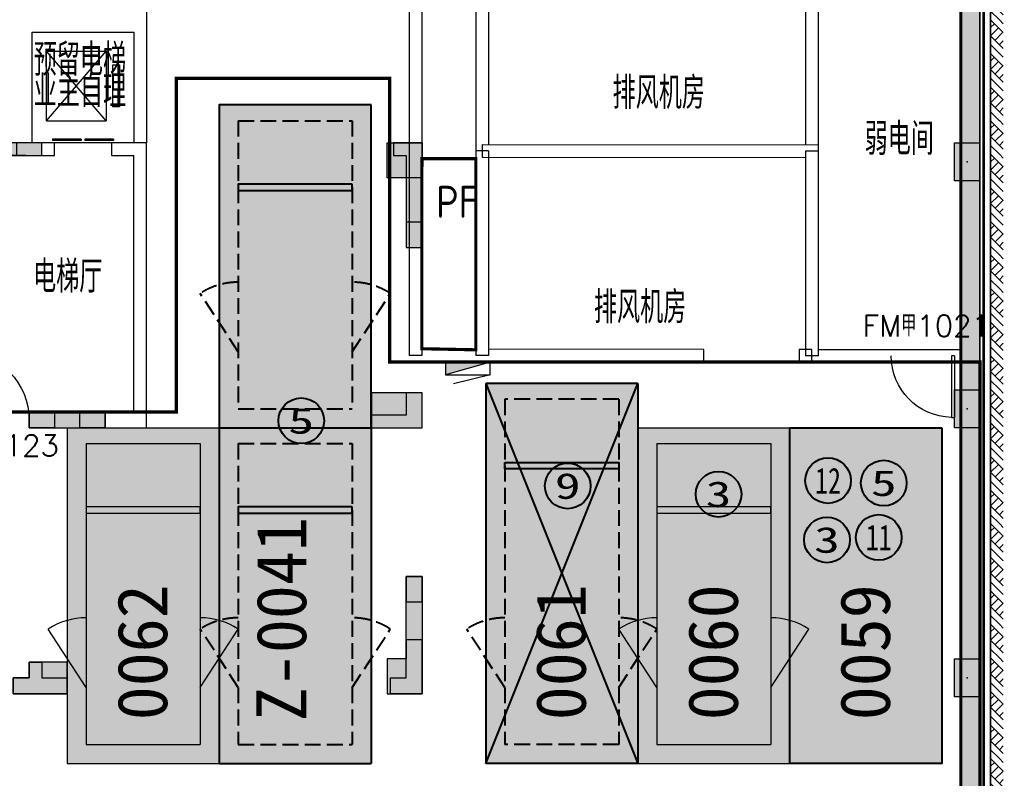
# Model space of a CAD drawing. Extents: x -264757 to 1033689, y 4049843 to 4347093.
# Drawn here: x 19860 to 35382, y 4272573 to 4284554 of the extents above; entities that cross this region are included whole.
import ezdxf
from ezdxf.enums import TextEntityAlignment as Align

# ---------------------------------------------------------------- set-up
doc = ezdxf.new("R2010")
doc.units = 0
doc.header["$LTSCALE"] = 1000
doc.header["$MEASUREMENT"] = 0
doc.linetypes.add('AX-01DK-PB01$1$A-001-车位参照B1$0$A-001-车位参照B1$0$A-001-车位参照B1$0$A-H4-001-基本图形$0$A-001-车位B1$0$DASH', pattern=[0.35, 0.25, -0.1])
doc.linetypes.add('DASH', pattern=[0.35, 0.25, -0.1])
doc.layers.add('AX-01DK-PB01$0$AX-001DK-01-PB01-02$0$A-3-WinF(Text)', color=8, linetype='Continuous', plot=False)
for name, color, linetype in [('不利因素1-紧邻消火栓', 7, 'Continuous'), ('不利因素11-尽端停车', 7, 'Continuous'), ('不利因素12-不满足一次性出车', 7, 'Continuous'), ('不利因素3-紧邻房间出入口', 7, 'Continuous'), ('不利因素5-单面靠墙', 7, 'Continuous'), ('不可售车位', 255, 'Continuous'), ('大车位', 7, 'Continuous'), ('子母车位', 7, 'Continuous'), ('普通车位', 7, 'Continuous')]:
    doc.layers.add(name, color=color, linetype=linetype)
doc.layers.add('无关图层', color=8, linetype='Continuous', lineweight=0)
doc.layers.add('车位归属楼栋范围线', color=7, linetype='Continuous', true_color=0x19e6c7)
doc.styles.add('AX-01DK-PB01$0$AX-001DK-01-PB01-02$0$_TCH_WINDOW', font='SIMPLEX', dxfattribs={"bigfont": 'GBCBIG'})
doc.styles.add('AX-01DK-PB01$0$Standard', font='gbenor.shx', dxfattribs={"bigfont": 'gbcbig.shx'})
doc.styles.add('AX-01DK-PB01$1$AX-001DK-01-PB01-02$0$Standard', font='gbenor.shx', dxfattribs={"bigfont": 'gbcbig.shx'})
doc.styles.add('AX-01DK-PB01-FJ$0$AX-001DK-01-PB01-02$0$Standard', font='gbenor.shx', dxfattribs={"bigfont": 'gbcbig.shx'})
doc.styles.add('AX-ACK-BIANH1$0$黑体', font='simhei.ttf')
doc.styles.add('SX-ACK-PB01-WNC-ALL$0$黑体', font='simhei.ttf')
doc.styles.add('黑体', font='simhei.ttf')

# ---------------------------------------------------------------- blocks, each defined once
blk = doc.blocks.new('20200722.21175556')
at = {"layer": '不利因素1-紧邻消火栓', "true_color": 0x3c6a45}
h = blk.add_hatch(color=97, dxfattribs=at)
h.dxf.hatch_style = 1
edge = h.paths.add_edge_path()
edge.add_arc((360, 360), 360, 0, 360)
at = {"layer": '不利因素1-紧邻消火栓'}
blk.add_circle((360, 360), 360, dxfattribs=at)
at = {"layer": '不利因素1-紧邻消火栓', "style": '黑体', "width": 1.390625}
blk.add_text('9', height=407, dxfattribs=at).set_placement((156, 156), (564, 156), align=Align.FIT)
blk = doc.blocks.new('SX-ACK-PB01-WNC-ALL$0$20200722.21183209')
at = {"layer": '不利因素5-单面靠墙', "true_color": 0x6d711d}
h = blk.add_hatch(color=66, dxfattribs=at)
h.dxf.hatch_style = 1
edge = h.paths.add_edge_path()
edge.add_arc((360, 360), 360, 0, 360)
at = {"layer": '不利因素5-单面靠墙'}
blk.add_circle((360, 360), 360, dxfattribs=at)
at = {"layer": '不利因素5-单面靠墙', "style": 'SX-ACK-PB01-WNC-ALL$0$黑体', "width": 1.390625}
blk.add_text('5', height=407, dxfattribs=at).set_placement((156, 156), (564, 156), align=Align.FIT)
blk = doc.blocks.new('20200722.21185040')
at = {"layer": '不利因素11-尽端停车', "true_color": 0xf21b23}
h = blk.add_hatch(color=240, dxfattribs=at)
h.dxf.hatch_style = 1
edge = h.paths.add_edge_path()
edge.add_arc((360, 360), 360, 0, 360)
at = {"layer": '不利因素11-尽端停车'}
blk.add_circle((360, 360), 360, dxfattribs=at)
at = {"layer": '不利因素11-尽端停车', "style": '黑体', "width": 0.695313}
blk.add_text('11', height=407.3, dxfattribs=at).set_placement((156, 156), (564, 156), align=Align.FIT)
blk = doc.blocks.new('20200722.21185335')
at = {"layer": '不利因素12-不满足一次性出车', "true_color": 0x201adc}
h = blk.add_hatch(color=182, dxfattribs=at)
h.dxf.hatch_style = 1
edge = h.paths.add_edge_path()
edge.add_arc((360, 360), 360, 0, 360)
at = {"layer": '不利因素12-不满足一次性出车'}
blk.add_circle((360, 360), 360, dxfattribs=at)
at = {"layer": '不利因素12-不满足一次性出车', "style": '黑体', "width": 0.695313}
blk.add_text('12', height=407.3, dxfattribs=at).set_placement((156, 156), (564, 156), align=Align.FIT)
blk = doc.blocks.new('SX-ACK-PB01-WNC-ALL$0$20200722.21182536')
at = {"layer": '不利因素3-紧邻房间出入口', "true_color": 0xe4d218}
h = blk.add_hatch(color=52, dxfattribs=at)
h.dxf.hatch_style = 1
edge = h.paths.add_edge_path()
edge.add_arc((360, 360), 360, 0, 360)
at = {"layer": '不利因素3-紧邻房间出入口'}
blk.add_circle((360, 360), 360, dxfattribs=at)
at = {"layer": '不利因素3-紧邻房间出入口', "style": 'SX-ACK-PB01-WNC-ALL$0$黑体', "width": 1.390625}
blk.add_text('3', height=407, dxfattribs=at).set_placement((156, 156), (564, 156), align=Align.FIT)
blk = doc.blocks.new('销控车位')
at = {"layer": '不可售车位', "true_color": 0x757b8a}
h = blk.add_hatch(color=8, dxfattribs=at)
h.dxf.hatch_style = 1
h.paths.add_polyline_path([(2400, 0), (2400, -5300), (0, -5300), (0, 0)])
at = {"layer": '不可售车位', "color": 8, "true_color": 0x757b8a}
blk.add_lwpolyline([(2400, 0), (2400, -5300), (0, -5300), (0, 0)], close=True, dxfattribs=at)
blk = doc.blocks.new('AX-01DK-PB01$0$$DorLib2D$00000001')
at = {"layer": '无关图层'}
for p, q in [((0.45, 0.975), (0.5, 0.975)), ((0.45, 0), (0.45, 0.975)), ((0.5, 0), (0.5, 0.975)), ((0.5, 0), (0.45, 0))]:
    blk.add_line(p, q, dxfattribs=at)
at = {"layer": '无关图层', "lineweight": 13}
blk.add_arc((0.475, 0), 0.975, 91.4693, 180, dxfattribs=at)
blk = doc.blocks.new('AX-01DK-PB01$1$$LinePat$素土夯实')
at = {"layer": '无关图层'}
for p, q in [((0, -210), (210, 0)), ((120, -300), (420, 0)), ((420, 0), (608, -188)), ((495, -300), (795, 0)), ((615, 0), (705, -90)), ((210, -210), (300, -300)), ((315, -105), (502, -293)), ((705, -300), (795, -210))]:
    blk.add_line(p, q, dxfattribs=at)
blk = doc.blocks.new('SX-CK-PB001-WNC$1$20211103.13313888')
at = {"layer": '无关图层'}
h = blk.add_hatch(color=256, dxfattribs=at)
h.dxf.hatch_style = 1
h.paths.add_polyline_path([(0, 600), (400, 600), (400, 0), (0, 0)])
blk.add_lwpolyline([(0, 600), (400, 600), (400, 0), (0, 0)], close=True, dxfattribs=at)
blk.add_point((200, 300), dxfattribs=at)
blk = doc.blocks.new('AX-01DK-PB01$0$AX-001DK-01-PP01$0$AX-001DK-01-PP01$0$$DORLIB2D$00000127')
at = {"layer": '无关图层'}
for points in [[(-0.533, 0.795), (-0.533, 0.69)], [(-0.033, 0.795), (-0.533, 0.795)], [(-0.033, 0.69), (-0.533, 0.69)], [(-0.033, 0.795), (-0.033, 0.69)], [(0.533, 0.795), (0.033, 0.795)], [(0.033, 0.795), (0.033, 0.69)], [(0.533, 0.69), (0.033, 0.69)], [(0.533, 0.795), (0.533, 0.69)], [(0.5, 0.5), (-0.5, 0.5)]]:
    blk.add_lwpolyline(points, dxfattribs=at)
blk = doc.blocks.new('PX-03CK-XHS$1$$TWTSYS$00000508')
at = {"layer": '无关图层'}
for p, q in [((-0.5, 0.5), (0.324, 1.224)), ((-0.5, 0.5), (-0.5, -0.5)), ((-0.5, -0.5), (0.5, 0.5)), ((0.5, 0.5), (-0.5, 0.5)), ((0.5, -0.5), (0.5, 0.5)), ((-0.5, -0.5), (0.5, -0.5))]:
    blk.add_line(p, q, dxfattribs=at)
blk.add_solid([(0.5, -0.5), (0.5, 0.5), (-0.5, -0.5)], dxfattribs=at)
blk = doc.blocks.new('A$C741380cb')
at = {"layer": '子母车位', "true_color": 0x0617f9}
h = blk.add_hatch(color=5, dxfattribs=at)
h.dxf.hatch_style = 1
h.paths.add_polyline_path([(2400, 0), (2400, -10400), (0, -10400), (0, 0)])
blk = doc.blocks.new('A$C7e5eb487')
at = {"layer": '普通车位', "true_color": 0xf18f8e}
h = blk.add_hatch(color=11, dxfattribs=at)
h.dxf.hatch_style = 1
h.paths.add_polyline_path([(2400, 0), (2400, -5300), (0, -5300), (0, 0)])

msp = doc.modelspace()

# ---------------------------------------------------------------- hatches: boundary and pattern name
at = {"layer": '大车位', "true_color": 0xe806f9}
h = msp.add_hatch(color=6, dxfattribs=at)
h.dxf.hatch_style = 1
h.paths.add_polyline_path([(29614.5, 4272808), (29614.5, 4278808), (27214.5, 4278808), (27214.5, 4272808)])
at = {"layer": '无关图层'}
for points in [[(34711, 4309466.7), (34711.1, 4257299.3), (35011.1, 4257299.3), (35011, 4309466.7)], [(20208.9, 4282607.5), (19808.7, 4282608), (19808.7, 4282407), (20208.9, 4282406.4)], [(25659.7, 4282608.6), (26209.8, 4282608.6), (26209.8, 4282058), (25659.7, 4282058)], [(25959.1, 4281358), (25959.5, 4280958), (26210, 4280958), (26209.7, 4281358)], [(26210, 4278658), (25410.2, 4278658), (25410.2, 4278308), (25410.2, 4278108), (26210, 4278108)], [(20009, 4278358), (20409, 4278358.5), (20409, 4278107.5), (20009, 4278107)], [(20809.8, 4278358), (21209.8, 4278358.5), (21209.8, 4278107.5), (20809.8, 4278107)], [(25959.1, 4275758), (25959.5, 4275358), (26210, 4275358), (26209.7, 4275758)], [(26209.8, 4274759), (25959.8, 4274759), (25959.8, 4274459), (25660.4, 4274459.5), (25660.4, 4273908.5), (26209.8, 4273908)], [(20609.2, 4274408), (20009.2, 4274408), (20009.2, 4274158), (19758.9, 4274158), (19758.9, 4273908), (20609.2, 4273908)]]:
    msp.add_hatch(color=256, dxfattribs=at).paths.add_polyline_path(points)
h = msp.add_hatch(dxfattribs=at)
h.set_pattern_fill('钢筋混凝土', color=256, scale=100)
h.set_pattern_definition([(45, (-1162769.92, 4676018.46), (-176.776695, 176.776695), []), (50, (-1162769.9, 4676018.46), (717.26018, -62.75213), [75, -825]), (355, (-1162769.9, 4676018.46), (-138.75133, 752.19213), [60, -660]), (100.4514, (-1162710.15, 4676013.2), (578.5094, 689.43954), [63.7402, -701.1421]), (46.1842, (-1162769.9, 4676218.46), (1067.24105, -165.519), [112.5, -1237.5]), (96.6356, (-1162681, 4676204.7), (934.6627, 974.1179), [95.6103, -1051.713]), (351.1842, (-1162769.9, 4676218.5), (934.6619, 974.1186), [90, -990]), (21, (-1162669.9, 4676168.46), (596.90705, -402.6189), [75, -825]), (326, (-1162669.9, 4676168.46), (243.31533, 725.15005), [60, -660]), (71.4514, (-1162620.2, 4676134.9), (840.22263, 322.5305), [63.7402, -701.1421]), (37.5, (-1162769.92, 4676018.46), (12.159855, 332.893854), [0, -652, 0, -670, 0, -662.5]), (7.5, (-1162769.92, 4676018.46), (263.06954, 394.41171), [0, -382, 0, -637, 0, -252.5]), (327.5, (-1162992.92, 4676018.46), (533.822436, -22.55487), [0, -250, 0, -780, 0, -1035]), (317.5, (-1163092.92, 4676018.46), (583.18617, 100.10498), [0, -325, 0, -518, 0, -735])])
h.paths.add_polyline_path([(35010.6, 4286458), (34710.6, 4286458), (34710.6, 4256908.1), (26760.7, 4256908.1), (26760.7, 4256608.1), (35010.6, 4256608.1)])
h = msp.add_hatch(color=256, dxfattribs=at)
h.dxf.hatch_style = 1
h.paths.add_polyline_path([(20210.2, 4282608), (17010.2, 4282608), (17010.2, 4282408), (18510.2, 4282408), (18510.2, 4282008), (18710.2, 4282008), (18710.2, 4282408), (20210.2, 4282408)])
h = msp.add_hatch(color=256, dxfattribs=at)
h.dxf.hatch_style = 1
h.paths.add_polyline_path([(25760, 4282608), (25760, 4282408), (25959.8, 4282408), (25959.8, 4280958), (26210, 4280958), (26210, 4282608)])
h = msp.add_hatch(color=256, dxfattribs=at)
h.dxf.hatch_style = 1
h.paths.add_polyline_path([(21209.4, 4278358.5), (20009, 4278358.5), (20009, 4278107), (21209.4, 4278107)])
h = msp.add_hatch(color=256, dxfattribs=at)
h.dxf.hatch_style = 1
h.paths.add_polyline_path([(25709.8, 4273908), (25709.8, 4274158), (25959.8, 4274158), (25959.8, 4275758), (26209.8, 4275758), (26209.8, 4273908)])
h = msp.add_hatch(color=256, dxfattribs=at)
h.dxf.hatch_style = 1
h.paths.add_polyline_path([(19758.9, 4273908), (19758.9, 4274158), (20008.9, 4274158), (20008.9, 4274408), (20208.9, 4274408), (20208.9, 4274158), (20608.9, 4274158), (20608.9, 4273908), (20208.9, 4273908)])

# ---------------------------------------------------------------- linework, layer by layer
at = {"layer": '大车位', "color": 83}
for p, q in [((27214.5, 4278808), (27214.5, 4272808, 0)), ((29614.5, 4278808), (27214.5, 4278808)), ((29614.5, 4278808), (29614.5, 4272808, 0)), ((29614.5, 4272808, 0), (27214.5, 4272808, 0))]:
    msp.add_line(p, q, dxfattribs=at)
at = {"layer": '大车位', "color": 8, "linetype": 'AX-01DK-PB01$1$A-001-车位参照B1$0$A-001-车位参照B1$0$A-001-车位参照B1$0$A-H4-001-基本图形$0$A-001-车位B1$0$DASH'}
for p, q in [((29314.5, 4278558), (27514.5, 4278558)), ((27514.5, 4278558), (27514.5, 4273108, 0)), ((29314.5, 4278558), (29314.5, 4273108, 0)), ((29314.5, 4273108, 0), (27514.5, 4273108, 0))]:
    msp.add_line(p, q, dxfattribs=at)
at = {"layer": '大车位', "color": 83, "elevation": 0}
for points in [[(27214.5, 4272808), (29614.5, 4278808)], [(27214.5, 4278808), (29614.5, 4272808)]]:
    msp.add_lwpolyline(points, dxfattribs=at)
at = {"layer": '大车位', "elevation": 0}
msp.add_lwpolyline([(27514.5, 4277558), (29314.5, 4277558), (29314.5, 4277458), (27514.5, 4277458)], close=True, dxfattribs=at)
at = {"layer": '大车位', "linetype": 'AX-01DK-PB01$1$A-001-车位参照B1$0$A-001-车位参照B1$0$A-001-车位参照B1$0$A-H4-001-基本图形$0$A-001-车位B1$0$DASH', "elevation": 0}
for points in [[(27514.5, 4274008), (26914.5, 4274930)], [(29314.5, 4274008), (29914.5, 4274930)]]:
    msp.add_lwpolyline(points, dxfattribs=at)
at = {"layer": '大车位', "linetype": 'AX-01DK-PB01$1$A-001-车位参照B1$0$A-001-车位参照B1$0$A-001-车位参照B1$0$A-H4-001-基本图形$0$A-001-车位B1$0$DASH'}
for centre, start, end in [((27514.5, 4274008, 0), 90, 123.05573), ((29314.5, 4274008, 0), 56.94427, 90)]:
    msp.add_arc(centre, 1100, start, end, dxfattribs=at)
at = {"layer": '子母车位', "color": 8, "linetype": 'AX-01DK-PB01$1$A-001-车位参照B1$0$A-001-车位参照B1$0$A-001-车位参照B1$0$A-H4-001-基本图形$0$A-001-车位B1$0$DASH'}
for p, q in [((23309.2, 4282958), (25109.2, 4282958)), ((23309.2, 4282958), (23309.2, 4278408, 0)), ((25109.2, 4282958), (25109.2, 4278408, 0)), ((23309.2, 4278408, 0), (25109.2, 4278408, 0)), ((23309.2, 4277858, 0), (25109.2, 4277858, 0)), ((23309.2, 4277858, 0), (23309.2, 4273108)), ((25109.2, 4277858, 0), (25109.2, 4273108)), ((23309.2, 4273108), (25109.2, 4273108))]:
    msp.add_line(p, q, dxfattribs=at)
at = {"layer": '子母车位', "color": 83}
for p, q in [((23009.2, 4278108, 0), (23009.2, 4272808)), ((23009.2, 4278108, 0), (25409.2, 4278108, 0)), ((25409.2, 4278108, 0), (25409.2, 4272808)), ((23009.2, 4272808), (25409.2, 4272808))]:
    msp.add_line(p, q, dxfattribs=at)
msp.add_lwpolyline([(25409.2, 4283208), (23009.2, 4283208), (23009.2, 4278108), (25409.2, 4278108)], close=True, dxfattribs=at)
at = {"layer": '子母车位'}
msp.add_lwpolyline([(25109.2, 4281958), (23309.2, 4281958), (23309.2, 4281858), (25109.2, 4281858)], close=True, dxfattribs=at)
at = {"layer": '子母车位', "linetype": 'AX-01DK-PB01$1$A-001-车位参照B1$0$A-001-车位参照B1$0$A-001-车位参照B1$0$A-H4-001-基本图形$0$A-001-车位B1$0$DASH'}
for points in [[(23309.2, 4279308), (22709.2, 4280230)], [(25109.2, 4279308), (25709.2, 4280230)]]:
    msp.add_lwpolyline(points, dxfattribs=at)
at = {"layer": '子母车位', "elevation": 0}
msp.add_lwpolyline([(25109.2, 4276858), (23309.2, 4276858), (23309.2, 4276758), (25109.2, 4276758)], close=True, dxfattribs=at)
at = {"layer": '子母车位', "linetype": 'AX-01DK-PB01$1$A-001-车位参照B1$0$A-001-车位参照B1$0$A-001-车位参照B1$0$A-H4-001-基本图形$0$A-001-车位B1$0$DASH', "elevation": 0}
for points in [[(23309.2, 4274008), (22709.2, 4274930)], [(25109.2, 4274008), (25709.2, 4274930)]]:
    msp.add_lwpolyline(points, dxfattribs=at)
at = {"layer": '子母车位', "linetype": 'AX-01DK-PB01$1$A-001-车位参照B1$0$A-001-车位参照B1$0$A-001-车位参照B1$0$A-H4-001-基本图形$0$A-001-车位B1$0$DASH'}
for centre, start, end in [((23309.2, 4279308, 0), 90, 123.05573), ((25109.2, 4279308, 0), 56.94427, 90), ((23309.2, 4274008), 90, 123.05573), ((25109.2, 4274008), 56.94427, 90)]:
    msp.add_arc(centre, 1100, start, end, dxfattribs=at)
at = {"layer": '无关图层'}
for p, q in [((35080.3, 4315732.6), (35083, 4256546.5)), ((35183, 4256447.1), (35180.3, 4315832.6)), ((35180.3, 4315832.6), (35183, 4256447.1)), ((35063, 4256566.3), (35060.3, 4315712.6)), ((35070.3, 4315722.6), (35073, 4256556.4)), ((34711, 4309466.7), (34711.1, 4257299.3)), ((35011, 4309466.7), (35011.1, 4257299.3)), ((21860.4, 4286158), (21860.4, 4284458)), ((26009.1, 4286007.7), (26007.7, 4279248.7)), ((26209.1, 4286007.6), (26207.7, 4279248.7)), ((27061.4, 4285809.7), (27059.7, 4282479.7)), ((32259.4, 4285808.1), (32258.7, 4282578.3)), ((27261.3, 4285609.6), (27259.8, 4282579.7)), ((32459.4, 4285608), (32458.7, 4282478.2)), ((21860.4, 4284458), (21860.4, 4282608)), ((20060, 4284358), (21660.4, 4284358)), ((20060, 4282608), (20060, 4284358)), ((21660.4, 4284358), (21660.4, 4282608)), ((20285, 4282958), (20285, 4284058)), ((20285, 4284058), (21225, 4284058)), ((21225, 4282958), (20285, 4284058)), ((20285, 4282958), (21225, 4284058)), ((21225, 4284058), (21225, 4282958)), ((21330, 4283178), (21330, 4283838)), ((21330, 4283838), (21435, 4283838)), ((21435, 4283838), (21435, 4283178)), ((21435, 4283178), (21330, 4283178)), ((20410, 4282608), (20060, 4282608)), ((20410, 4282408), (20410, 4282608)), ((21860.2, 4282608), (21310, 4282608)), ((21310, 4282608), (21310, 4282408)), ((21860.4, 4282608), (21660.4, 4282608)), ((21860.2, 4278108), (21860.2, 4282608)), ((27158.8, 4282579.7), (32458.7, 4282578.2)), ((27158.8, 4282579.7), (27158.8, 4282379.7)), ((19960, 4282408), (18710.4, 4282408)), ((19960, 4282408), (20410, 4282408)), ((21310, 4282408), (21660.2, 4282408)), ((21660.2, 4278358), (21660.2, 4282408)), ((27059.7, 4282479.7), (27058.1, 4279248.5)), ((27259.7, 4282479.6), (27059.7, 4282479.7)), ((27158.8, 4282379.7), (32258.7, 4282378.3)), ((27259.7, 4282479.6), (27258.1, 4279248.4)), ((32258.7, 4282478.3), (32258, 4279247)), ((32458.7, 4282478.2), (32258.7, 4282478.3)), ((32458.7, 4282478.2), (32458, 4279246.9)), ((26207.7, 4279248.7), (26007.7, 4279248.7)), ((26207.7, 4279348.7), (27058.2, 4279348.4)), ((30658, 4279347.4), (27258.2, 4279348.4)), ((30658, 4279147.4), (30658, 4279347.4)), ((32358, 4279347), (32158, 4279347)), ((32158, 4279347), (32158, 4279147)), ((32358, 4279147), (32358, 4279347)), ((32458, 4279346.9), (34711.1, 4279346.3)), ((33612.9, 4279346.6), (34612.9, 4279346.4)), ((34711.1, 4279346.3), (34711.1, 4279146.3)), ((26007.6, 4279148.7), (27158.1, 4279148.4)), ((27258.1, 4279248.4), (27058.1, 4279248.5)), ((27058.1, 4279148.4), (30658, 4279147.4)), ((32158, 4279147), (32358, 4279147)), ((32458, 4279246.9), (32258, 4279247)), ((32358, 4279147), (34711.1, 4279146.3)), ((33612.9, 4279146.6), (34612.9, 4279146.4)), ((21660.2, 4278358), (20010.4, 4278358)), ((20010.4, 4278358), (20010.4, 4278108)), ((20010.4, 4278108), (21860.2, 4278108)), ((20609.2, 4278108), (20609.2, 4272808, 0)), ((20609.2, 4278108), (23009.2, 4278108)), ((23009.2, 4278108), (23009.2, 4272808, 0)), ((29614.5, 4278108), (29614.5, 4272808, 0)), ((29614.5, 4278108), (32014.5, 4278108)), ((32014.5, 4278108), (32014.5, 4272808, 0)), ((20909.2, 4277858), (22709.2, 4277858)), ((20909.2, 4277858), (20909.2, 4273108, 0)), ((22709.2, 4277858), (22709.2, 4273108, 0)), ((29914.5, 4277858), (31714.5, 4277858)), ((29914.5, 4277858), (29914.5, 4273108, 0)), ((31714.5, 4277858), (31714.5, 4273108, 0)), ((20909.2, 4273108, 0), (22709.2, 4273108, 0)), ((29914.5, 4273108, 0), (31714.5, 4273108, 0)), ((20609.2, 4272808, 0), (23009.2, 4272808, 0)), ((29614.5, 4272808, 0), (32014.5, 4272808, 0))]:
    msp.add_line(p, q, dxfattribs=at)
for points in [[(34710.6, 4286458), (34710.6, 4256908.1), (26760.7, 4256908.1), (26760.7, 4256608.1), (35010.6, 4256608.1), (35010.6, 4315662.6), (26911, 4315662.6), (26911, 4315362.6), (34710.6, 4315362.6), (34710.6, 4289478)], [(20285, 4282958), (21225, 4282958)], [(20909.2, 4274008), (20309.2, 4274930)], [(22709.2, 4274008), (23309.2, 4274930)], [(29914.5, 4274008), (29314.5, 4274930)], [(31714.5, 4274008), (32314.5, 4274930)]]:
    msp.add_lwpolyline(points, dxfattribs=at)
for points in [[(20210.2, 4282608), (17010.2, 4282608), (17010.2, 4282408), (18510.2, 4282408), (18510.2, 4282008), (18710.2, 4282008), (18710.2, 4282408), (20210.2, 4282408)], [(20208.9, 4282607.5), (19808.7, 4282608), (19808.7, 4282407), (20208.9, 4282406.4)], [(25659.7, 4282608.6), (26209.8, 4282608.6), (26209.8, 4282058), (25659.7, 4282058)], [(25959.1, 4281358), (25959.5, 4280958), (26210, 4280958), (26209.7, 4281358)], [(26209.8, 4278658), (25959.8, 4278658), (25959.8, 4278308), (25409.8, 4278308), (25409.8, 4278108), (26209.8, 4278108)], [(26210, 4278658), (25410.2, 4278658), (25410.2, 4278308), (25410.2, 4278108), (26210, 4278108)], [(20009, 4278358), (20409, 4278358.5), (20409, 4278107.5), (20009, 4278107)], [(21209.4, 4278358.5), (20009, 4278358.5), (20009, 4278107), (21209.4, 4278107)], [(20809.8, 4278358), (21209.8, 4278358.5), (21209.8, 4278107.5), (20809.8, 4278107)], [(22709.2, 4276858), (20909.2, 4276858), (20909.2, 4276758), (22709.2, 4276758)], [(31714.5, 4276858), (29914.5, 4276858), (29914.5, 4276758), (31714.5, 4276758)], [(25709.8, 4273908), (25709.8, 4274158), (25959.8, 4274158), (25959.8, 4275758), (26209.8, 4275758), (26209.8, 4273908)], [(25959.1, 4275758), (25959.5, 4275358), (26210, 4275358), (26209.7, 4275758)], [(26209.8, 4274759), (25959.8, 4274759), (25959.8, 4274459), (25660.4, 4274459.5), (25660.4, 4273908.5), (26209.8, 4273908)], [(19758.9, 4273908), (19758.9, 4274158), (20008.9, 4274158), (20008.9, 4274408), (20208.9, 4274408), (20208.9, 4274158), (20608.9, 4274158), (20608.9, 4273908), (20208.9, 4273908)], [(20609.2, 4274408), (20009.2, 4274408), (20009.2, 4274158), (19758.9, 4274158), (19758.9, 4273908), (20609.2, 4273908)]]:
    msp.add_lwpolyline(points, close=True, dxfattribs=at)
at = {"layer": '无关图层', "ltscale": 0.5}
msp.add_lwpolyline([(25760, 4282608), (25760, 4282408), (25959.8, 4282408), (25959.8, 4280958), (26210, 4280958), (26210, 4282608)], close=True, dxfattribs=at)
at = {"layer": '无关图层', "const_width": 50}
msp.add_lwpolyline([(26207.7, 4282358.4), (27059.6, 4282357.9), (27059.5, 4279339.9), (26206.3, 4279357.2)], close=True, dxfattribs=at)
at = {"layer": '无关图层'}
for centre, start, end in [((20909.2, 4274008, 0), 90, 123.05573), ((22709.2, 4274008, 0), 56.94427, 90), ((29914.5, 4274008, 0), 90, 123.05573), ((31714.5, 4274008, 0), 56.94427, 90)]:
    msp.add_arc(centre, 1100, start, end, dxfattribs=at)
at = {"layer": '车位归属楼栋范围线', "linetype": 'DASH', "ltscale": 5, "const_width": 50}
for points in [[(-30040.1, 4307786), (-22180.7, 4307786), (-22180.7, 4312789.5), (-14943.1, 4312789.5), (-14943.1, 4307715.7), (-7136.3, 4307715.7), (-7136.3, 4312856.2), (390.6, 4312856.2), (390.6, 4307878.3), (8352.1, 4307878.3), (8352.1, 4312829.7), (15349.9, 4312829.7), (15349.9, 4307756.3), (23347.2, 4307756.3), (23347.2, 4312762.9), (26519, 4312762.9), (26519, 4308301.3), (34710.6, 4308301.3), (34710.6, 4256608.1)], [(35013.3, 4256479.6), (35013.3, 4279146.3), (25697.9, 4279146.3), (25697.9, 4283626.7), (22333.7, 4283626.7), (22333.7, 4278358), (14811.8, 4278358), (14811.8, 4283730.4), (7462.8, 4283730.4), (7462.8, 4278357), (-173.2, 4278357), (-173.2, 4283752.5), (-3639.9, 4283752.5), (-7857.4, 4283752.5), (-7857.4, 4278357), (-15400.9, 4278357), (-15400.9, 4283696.7), (-18934.2, 4283696.7), (-18934.2, 4267370.4)]]:
    msp.add_lwpolyline(points, dxfattribs=at)

# ---------------------------------------------------------------- block references
at = {"layer": '不利因素1-紧邻消火栓'}
msp.add_blockref('20200722.21175556', (28148, 4276830.2), dxfattribs=at)
at = {"layer": '不利因素11-尽端停车'}
msp.add_blockref('20200722.21185040', (33056.3, 4276016.9), dxfattribs=at)
at = {"layer": '不利因素12-不满足一次性出车'}
msp.add_blockref('20200722.21185335', (32256.1, 4276914.1), dxfattribs=at)
at = {"layer": '不利因素3-紧邻房间出入口'}
for p in [(30528.2, 4276699.7), (32239.6, 4275978.6)]:
    msp.add_blockref('SX-ACK-PB01-WNC-ALL$0$20200722.21182536', p, dxfattribs=at)
at = {"layer": '不利因素5-单面靠墙'}
for p in [(23943.7, 4277859.2), (33135.7, 4276875.8)]:
    msp.add_blockref('SX-ACK-PB01-WNC-ALL$0$20200722.21183209', p, dxfattribs=at)
at = {"layer": '不可售车位'}
msp.add_blockref('销控车位', (32014.5, 4278108), dxfattribs=at)
at = {"layer": '子母车位', "rotation": 180.0000000000001}
msp.add_blockref('A$C741380cb', (25409.2, 4272808), dxfattribs=at)
at = {"layer": '无关图层'}
for name, p, xscale, yscale, zscale, rotation in [('AX-01DK-PB01$1$$LinePat$素土夯实', (35181.7, 4284549.2), 0.6669528530761182, 0.6666666666666666, 0.6666666666666666, 90.00261252473601), ('AX-01DK-PB01$1$$LinePat$素土夯实', (35181.7, 4284018.9), 0.6669528530761182, 0.6666666666666666, 0.6666666666666666, 90.00261252473601), ('AX-01DK-PB01$1$$LinePat$素土夯实', (35181.7, 4283488.7), 0.6669528530761182, 0.6666666666666666, 0.6666666666666666, 90.00261252473601), ('AX-01DK-PB01$1$$LinePat$素土夯实', (35181.8, 4282958.5), 0.6669528530761182, 0.6666666666666666, 0.6666666666666666, 90.00261252473601), ('AX-01DK-PB01$1$$LinePat$素土夯实', (35181.8, 4282428.3), 0.6669528530761182, 0.6666666666666666, 0.6666666666666666, 90.00261252473601), ('AX-01DK-PB01$0$AX-001DK-01-PP01$0$AX-001DK-01-PP01$0$$DORLIB2D$00000127', (20860, 4282508), -900, -200, 200, 179.9999999925303), ('AX-01DK-PB01$1$$LinePat$素土夯实', (35181.8, 4281898), 0.6669528530761182, 0.6666666666666666, 0.6666666666666666, 90.00261252473601), ('AX-01DK-PB01$1$$LinePat$素土夯实', (35181.8, 4281367.8), 0.6669528530761182, 0.6666666666666666, 0.6666666666666666, 90.00261252473601), ('AX-01DK-PB01$1$$LinePat$素土夯实', (35181.9, 4280837.6), 0.6669528530761182, 0.6666666666666666, 0.6666666666666666, 90.00261252473601), ('AX-01DK-PB01$1$$LinePat$素土夯实', (35181.9, 4280307.4), 0.6669528530761182, 0.6666666666666666, 0.6666666666666666, 90.00261252473601), ('AX-01DK-PB01$1$$LinePat$素土夯实', (35181.9, 4279777.1), 0.6669528530761182, 0.6666666666666666, 0.6666666666666666, 90.00261252473601), ('AX-01DK-PB01$1$$LinePat$素土夯实', (35181.9, 4279246.9), 0.6669528530761182, 0.6666666666666666, 0.6666666666666666, 90.00261252473601), ('PX-03CK-XHS$1$$TWTSYS$00000508', (26932.4, 4279046.3), 700, 200, 700, 180), ('AX-01DK-PB01$0$$DorLib2D$00000001', (34112.9, 4279246.5), 1000, -1000, 1000, 359.9844082784091), ('AX-01DK-PB01$1$$LinePat$素土夯实', (35182, 4278716.7), 0.6669528530761182, 0.6666666666666666, 0.6666666666666666, 90.00261252473601), ('AX-01DK-PB01$1$$LinePat$素土夯实', (35182, 4278186.4), 0.6669528530761182, 0.6666666666666666, 0.6666666666666666, 90.00261252473601), ('AX-01DK-PB01$1$$LinePat$素土夯实', (35182, 4277656.2), 0.6669528530761182, 0.6666666666666666, 0.6666666666666666, 90.00261252473601), ('AX-01DK-PB01$1$$LinePat$素土夯实', (35182, 4277126), 0.6669528530761182, 0.6666666666666666, 0.6666666666666666, 90.00261252473601), ('AX-01DK-PB01$1$$LinePat$素土夯实', (35182.1, 4276595.8), 0.6669528530761182, 0.6666666666666666, 0.6666666666666666, 90.00261252473601), ('AX-01DK-PB01$1$$LinePat$素土夯实', (35182.1, 4276065.5), 0.6669528530761182, 0.6666666666666666, 0.6666666666666666, 90.00261252473601), ('AX-01DK-PB01$1$$LinePat$素土夯实', (35182.1, 4275535.3), 0.6669528530761182, 0.6666666666666666, 0.6666666666666666, 90.00261252473601), ('AX-01DK-PB01$1$$LinePat$素土夯实', (35182.1, 4275005.1), 0.6669528530761182, 0.6666666666666666, 0.6666666666666666, 90.00261252473601), ('AX-01DK-PB01$1$$LinePat$素土夯实', (35182.2, 4274474.8), 0.6669528530761182, 0.6666666666666666, 0.6666666666666666, 90.00261252473601), ('AX-01DK-PB01$1$$LinePat$素土夯实', (35182.2, 4273944.6), 0.6669528530761182, 0.6666666666666666, 0.6666666666666666, 90.00261252473601), ('AX-01DK-PB01$1$$LinePat$素土夯实', (35182.2, 4273414.4), 0.6669528530761182, 0.6666666666666666, 0.6666666666666666, 90.00261252473601), ('AX-01DK-PB01$1$$LinePat$素土夯实', (35182.2, 4272884.2), 0.6669528530761182, 0.6666666666666666, 0.6666666666666666, 90.00261252473601), ('AX-01DK-PB01$1$$LinePat$素土夯实', (35182.2, 4272353.9), 0.6669528530761182, 0.6666666666666666, 0.6666666666666666, 90.00261252473601)]:
    msp.add_blockref(name, p, dxfattribs=dict(at, xscale=xscale, yscale=yscale, zscale=zscale, rotation=rotation))
for p in [(34610.6, 4282008), (34610.6, 4278108), (34610.6, 4273858)]:
    msp.add_blockref('SX-CK-PB001-WNC$1$20211103.13313888', p, dxfattribs=at)
ref = msp.add_blockref('AX-01DK-PB01$0$$DorLib2D$00000001', (19460.4, 4278233), dxfattribs=dict(at, xscale=1100, yscale=-1100, zscale=250, rotation=179.9999999995595))
ref.add_attrib('A', 'FM乙1123', (18469.4, 4277658), dxfattribs={"layer": 'AX-01DK-PB01$0$AX-001DK-01-PB01-02$0$A-3-WinF(Text)', "height": 337.59, "rotation": 360, "style": 'AX-01DK-PB01$0$AX-001DK-01-PB01-02$0$_TCH_WINDOW'})
at = {"layer": '普通车位', "rotation": 180}
for p in [(23009.2, 4272808, 0), (32014.5, 4272808, 0)]:
    msp.add_blockref('A$C7e5eb487', p, dxfattribs=at)

# ---------------------------------------------------------------- texts
at = {"layer": '无关图层'}
for s, style, p in [('预留电梯', 'AX-01DK-PB01$0$Standard', (20081.6, 4283666.9)), ('业主自理', 'AX-01DK-PB01$0$Standard', (20081.6, 4283172.5)), ('排风机房', 'AX-01DK-PB01$1$AX-001DK-01-PB01-02$0$Standard', (29216, 4283143.8)), ('弱电间', 'AX-01DK-PB01$1$AX-001DK-01-PB01-02$0$Standard', (33193.2, 4282416.7)), ('PF', 'AX-01DK-PB01-FJ$0$AX-001DK-01-PB01-02$0$Standard', (26432, 4281424)), ('电梯厅', 'AX-01DK-PB01$0$Standard', (20071.5, 4280241.9)), ('排风机房', 'AX-01DK-PB01$1$AX-001DK-01-PB01-02$0$Standard', (28921.9, 4279758.6))]:
    msp.add_text(s, height=506.38, dxfattribs=dict(at, style=style)).set_placement(p)
for s, height, rotation, style, p in [('FM甲1021', 337.59, 359.98441, 'AX-01DK-PB01$0$AX-001DK-01-PB01-02$0$_TCH_WINDOW', (33162.1, 4279552)), ('Z-0041', 788.61, 90, 'AX-ACK-BIANH1$0$黑体', (24382.3, 4273477.5)), ('0062', 788.61, 90, 'AX-ACK-BIANH1$0$黑体', (22188.3, 4273490.7)), ('0061', 788.61, 90, 'AX-ACK-BIANH1$0$黑体', (28793.6, 4273490.7)), ('0060', 788.61, 90, 'AX-ACK-BIANH1$0$黑体', (31193.6, 4273490.7, 0)), ('0059', 788.61, 90, 'AX-ACK-BIANH1$0$黑体', (33593.6, 4273490.7, 0))]:
    msp.add_text(s, height=height, rotation=rotation, dxfattribs=dict(at, style=style)).set_placement(p)

doc.saveas('drawing.dxf')
